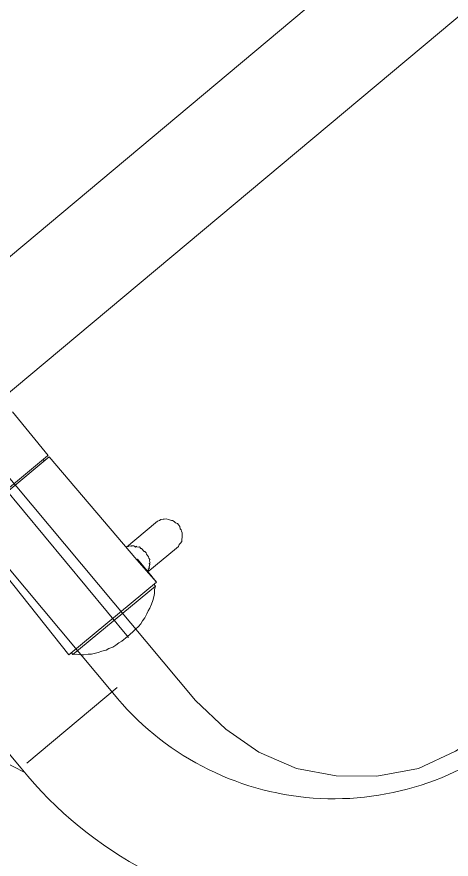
# Model space of a CAD drawing. Header units: metres. Extents: x 2999 to 3109, y 1752 to 1796.
# Drawn here: x 3008.0806 to 3008.227, y 1761.5151 to 1761.799 of the extents above; entities that cross this region are included whole.
import ezdxf

# ---------------------------------------------------------------- set-up
doc = ezdxf.new("R2010")
doc.units = ezdxf.units.M
doc.layers.add('PAREDES', color=7, linetype='Continuous')

msp = doc.modelspace()

# ---------------------------------------------------------------- linework, layer by layer
at = {"layer": 'PAREDES', "color": 253, "lineweight": 0}
for p, q in [((3008.00549, 1761.65732), (3008.58763, 1762.14466)), ((3008.02491, 1761.6279), (3008.61012, 1762.1178))]:
    msp.add_line(p, q, dxfattribs=at)
for points in [[(3008.08331, 1761.5443, -0.234658), (3007.92513, 1761.75927, -0.272496), (3007.95944, 1761.85319), (3008.16893, 1762.02856, 0.181632), (3008.20358, 1762.09008), (3008.2116, 1762.14236, -0.228787), (3008.27072, 1762.22265), (3008.45648, 1762.33278, -0.293385), (3008.60981, 1762.30543, -0.140345), (3008.77579, 1762.10716, -0.293384), (3008.77575, 1761.9514), (3008.63466, 1761.78792, -0.228787), (3008.54522, 1761.74384), (3008.53364, 1761.74413)], [(3008.08205, 1761.54583), (3007.9352, 1761.72125, -0.431666), (3007.95511, 1761.91767), (3008.21951, 1762.139)], [(3008.65847, 1761.91471), (3008.52775, 1761.79136), (3008.25253, 1761.56097, -0.435023), (3008.11296, 1761.57122), (3008.04878, 1761.64788)], [(3008.67775, 1761.88336, -0.002184), (3008.55462, 1761.7617), (3008.27891, 1761.53088, -0.431666), (3008.08205, 1761.54583)]]:
    msp.add_lwpolyline(points, format="xyb", dxfattribs=at)
for points in [[(3008.09115, 1761.65118), (3008.07922, 1761.66589)], [(3008.06389, 1761.66053), (3008.14085, 1761.5686)], [(3008.11822, 1761.58988), (3008.06158, 1761.65817)], [(3008.09099, 1761.65105), (3008.06314, 1761.62795)], [(3008.06355, 1761.62746), (3008.09156, 1761.65069)], [(3008.09115, 1761.65118), (3008.09099, 1761.65105)], [(3008.09156, 1761.65069), (3008.12111, 1761.61605)], [(3008.08951, 1761.64982), (3008.08992, 1761.64933)], [(3008.11758, 1761.62031), (3008.12741, 1761.62846)], [(3008.1352, 1761.62773), (3008.13479, 1761.62822), (3008.13406, 1761.62844), (3008.13365, 1761.62893), (3008.13308, 1761.62929), (3008.13278, 1761.62932), (3008.13204, 1761.62954), (3008.13174, 1761.62956), (3008.13101, 1761.62978), (3008.13025, 1761.6297), (3008.12995, 1761.62973), (3008.12918, 1761.62965), (3008.12869, 1761.62924), (3008.12806, 1761.629), (3008.12741, 1761.62846)], [(3008.06355, 1761.62746), (3008.09818, 1761.58404)], [(3008.13447, 1761.61994), (3008.13513, 1761.62048), (3008.13535, 1761.62122), (3008.13584, 1761.62163), (3008.13619, 1761.6222), (3008.13639, 1761.62429), (3008.13631, 1761.62506), (3008.13607, 1761.62568), (3008.13596, 1761.62615), (3008.13569, 1761.62648), (3008.13561, 1761.62724), (3008.1352, 1761.62773)], [(3008.12454, 1761.61225), (3008.12503, 1761.61266), (3008.12489, 1761.61283), (3008.12538, 1761.61323), (3008.12511, 1761.61356), (3008.12528, 1761.6137), (3008.1255, 1761.61443), (3008.12523, 1761.61476), (3008.12555, 1761.61503), (3008.12542, 1761.61519), (3008.12531, 1761.61566), (3008.1255, 1761.61609), (3008.12509, 1761.61658), (3008.12499, 1761.61705), (3008.12431, 1761.61787), (3008.1242, 1761.61833), (3008.12379, 1761.61882), (3008.12349, 1761.61885), (3008.12268, 1761.61983), (3008.12238, 1761.61986), (3008.12197, 1761.62035), (3008.12151, 1761.62024), (3008.12107, 1761.62043), (3008.12093, 1761.6206), (3008.12061, 1761.62033), (3008.12034, 1761.62065), (3008.12004, 1761.62068), (3008.11944, 1761.62074), (3008.11927, 1761.6206), (3008.11914, 1761.62077), (3008.11897, 1761.62063), (3008.11837, 1761.62069), (3008.11821, 1761.62055), (3008.11775, 1761.62044), (3008.11758, 1761.62031)], [(3008.12481, 1761.61193), (3008.13447, 1761.61994)], [(3008.12128, 1761.61618), (3008.12111, 1761.61605)], [(3008.12111, 1761.61605), (3008.12342, 1761.61326)], [(3008.12128, 1761.61618), (3008.1263, 1761.61012)], [(3008.12128, 1761.61618), (3008.12766, 1761.60849)], [(3008.12342, 1761.61326), (3008.12766, 1761.60849)], [(3008.12766, 1761.60849), (3008.09818, 1761.58404)], [(3008.12739, 1761.60715), (3008.09954, 1761.58406)], [(3008.11795, 1761.5902), (3008.11975, 1761.5917), (3008.1206, 1761.59268), (3008.12158, 1761.59349), (3008.12243, 1761.59447), (3008.12297, 1761.59548), (3008.12382, 1761.59645), (3008.12439, 1761.59776), (3008.12494, 1761.59877), (3008.12549, 1761.59977), (3008.12606, 1761.60108), (3008.12648, 1761.60225), (3008.12675, 1761.60359), (3008.127, 1761.60462), (3008.12698, 1761.60598), (3008.12739, 1761.60715)], [(3008.12739, 1761.60715), (3008.12684, 1761.60781)], [(3008.09954, 1761.58406), (3008.10077, 1761.58425), (3008.1021, 1761.58397), (3008.10317, 1761.58403), (3008.10469, 1761.58419), (3008.10576, 1761.58424), (3008.10715, 1761.58456), (3008.10807, 1761.58478), (3008.10933, 1761.58526), (3008.11072, 1761.58559), (3008.11167, 1761.5861), (3008.11293, 1761.58659), (3008.11404, 1761.58724), (3008.11503, 1761.58806), (3008.11598, 1761.58857), (3008.11795, 1761.5902)], [(3008.09954, 1761.58406), (3008.099, 1761.58472)], [(3008.08402, 1761.54748), (3008.11442, 1761.57293)], [(3008.14085, 1761.5686), (3008.15108, 1761.55892), (3008.16215, 1761.55115), (3008.17491, 1761.54571), (3008.18826, 1761.5432), (3008.202, 1761.54314), (3008.21597, 1761.54571), (3008.22841, 1761.55156), (3008.23947, 1761.5587)]]:
    msp.add_lwpolyline(points, dxfattribs=at)

doc.saveas('drawing.dxf')
